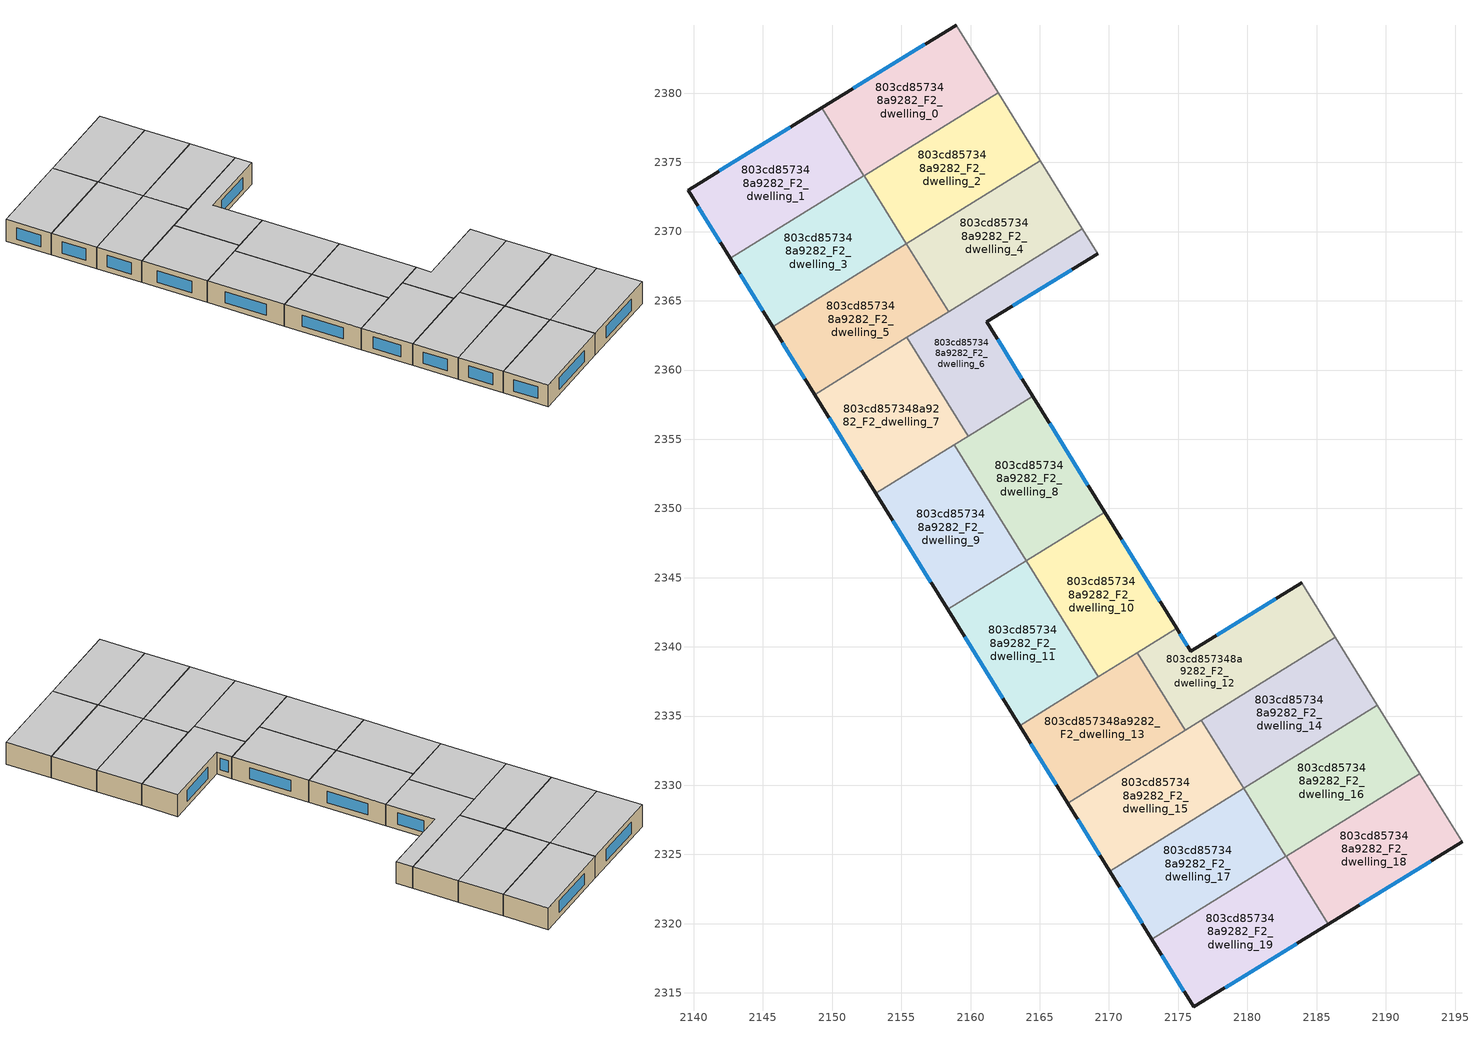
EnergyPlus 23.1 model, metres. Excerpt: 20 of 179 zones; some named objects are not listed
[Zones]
803cd857348a9282_F2_dwelling_0
 floor to 803cd857348a9282_F1_dwelling_0 (EU_floor_Construction): 2158.96,2384.92 2161.99,2380.03 2152.29,2374.03 2149.24,2378.95 z6
 wall outside (EU_wall_Construction): 2158.96,2384.92 2149.24,2378.95 z6:9
 wall adiabatic (EU_wall_Construction): 2161.99,2380.03 2158.96,2384.92 z6:9
 wall to 803cd857348a9282_F2_dwelling_1 (EU_wall_Construction): 2149.24,2378.95 2152.29,2374.03 z6:9
 wall to 803cd857348a9282_F2_dwelling_2 (EU_wall_Construction): 2152.32,2374.04 2161.99,2380.03 z6:9
 wall to 803cd857348a9282_F2_dwelling_3 (EU_wall_Construction): 2152.29,2374.03 2152.32,2374.04 z6:9
 window (EU_Window_Construction): 2156.68,2383.52 2151.53,2380.35 z6.7:8.3
 ceiling to 803cd857348a9282_F3_dwelling_0 (EU_floor_Construction): 2161.99,2380.03 2158.96,2384.92 2149.24,2378.95 2152.29,2374.03 z9
803cd857348a9282_F2_dwelling_1
 floor to 803cd857348a9282_F1_dwelling_1 (EU_floor_Construction): 2149.24,2378.95 2152.29,2374.03 2142.65,2368.06 2139.59,2373 z6
 wall outside (EU_wall_Construction): 2149.24,2378.95 2139.59,2373 2142.65,2368.06 z6:9
 wall to 803cd857348a9282_F2_dwelling_3 (EU_wall_Construction): 2142.65,2368.06 2152.29,2374.03 z6:9
 window (EU_Window_Construction): 2146.98,2377.55 2141.85,2374.4 / 2140.31,2371.84 2141.93,2369.22 z6.7:8.3
 ceiling to 803cd857348a9282_F3_dwelling_1 (EU_floor_Construction): 2152.29,2374.03 2149.24,2378.95 2139.59,2373 2142.65,2368.06 z9
803cd857348a9282_F2_dwelling_10
 floor to 803cd857348a9282_F1_dwelling_10 (EU_floor_Construction): 2169.69,2349.72 2174.88,2341.34 2169.21,2337.83 2164.02,2346.21 z6
 wall outside (EU_wall_Construction): 2174.88,2341.34 2169.69,2349.72 z6:9
 wall to 803cd857348a9282_F2_dwelling_11 (EU_wall_Construction): 2164.02,2346.21 2169.21,2337.83 z6:9
 wall to 803cd857348a9282_F2_dwelling_12 (EU_wall_Construction): 2172.03,2339.57 2174.88,2341.34 z6:9
 wall to 803cd857348a9282_F2_dwelling_8 (EU_wall_Construction): 2169.69,2349.72 2164.02,2346.21 z6:9
 wall to 803cd857348a9282_F2_dwelling_13 (EU_wall_Construction): 2169.21,2337.83 2172.03,2339.57 z6:9
 window (EU_Window_Construction): 2173.66,2343.31 2170.91,2347.75 z6.7:8.3
 ceiling to 803cd857348a9282_F3_dwelling_10 (EU_floor_Construction): 2174.88,2341.34 2169.69,2349.72 2164.02,2346.21 2169.21,2337.83 z9
803cd857348a9282_F2_dwelling_11
 floor to 803cd857348a9282_F1_dwelling_11 (EU_floor_Construction): 2164.02,2346.21 2169.21,2337.83 2163.54,2334.32 2158.35,2342.7 z6
 wall outside (EU_wall_Construction): 2158.35,2342.7 2163.54,2334.32 z6:9
 wall to 803cd857348a9282_F2_dwelling_9 (EU_wall_Construction): 2164.02,2346.21 2158.35,2342.7 z6:9
 wall to 803cd857348a9282_F2_dwelling_13 (EU_wall_Construction): 2163.54,2334.32 2169.21,2337.83 z6:9
 window (EU_Window_Construction): 2159.57,2340.73 2162.32,2336.28 z6.7:8.3
 ceiling to 803cd857348a9282_F3_dwelling_11 (EU_floor_Construction): 2169.21,2337.83 2164.02,2346.21 2158.35,2342.7 2163.54,2334.32 z9
803cd857348a9282_F2_dwelling_12
 floor to 803cd857348a9282_F1_dwelling_12 (EU_floor_Construction): 2183.92,2344.62 2186.35,2340.69 2175.5,2333.96 2172.03,2339.57 2174.88,2341.34 2175.9,2339.69 z6
 wall outside (EU_wall_Construction): 2183.92,2344.62 2175.9,2339.69 2174.88,2341.34 z6:9
 wall adiabatic (EU_wall_Construction): 2186.35,2340.69 2183.92,2344.62 z6:9
 wall to 803cd857348a9282_F2_dwelling_13 (EU_wall_Construction): 2172.03,2339.57 2175.5,2333.96 z6:9
 wall to 803cd857348a9282_F2_dwelling_14 (EU_wall_Construction): 2176.68,2334.7 2186.35,2340.69 z6:9
 wall to 803cd857348a9282_F2_dwelling_15 (EU_wall_Construction): 2175.5,2333.96 2176.68,2334.7 z6:9
 window (EU_Window_Construction): 2182.03,2343.46 2177.78,2340.85 / 2175.66,2340.08 2175.12,2340.95 z6.7:8.3
 ceiling to 803cd857348a9282_F3_dwelling_12 (EU_floor_Construction): 2186.35,2340.69 2183.92,2344.62 2175.9,2339.69 2174.88,2341.34 2172.03,2339.57 2175.5,2333.96 z9
803cd857348a9282_F2_dwelling_13
 floor to 803cd857348a9282_F1_dwelling_13 (EU_floor_Construction): 2172.03,2339.57 2175.5,2333.96 2167.01,2328.71 2163.54,2334.32 z6
 wall outside (EU_wall_Construction): 2163.54,2334.32 2167.01,2328.71 z6:9
 wall to 803cd857348a9282_F2_dwelling_15 (EU_wall_Construction): 2167.01,2328.71 2175.5,2333.96 z6:9
 window (EU_Window_Construction): 2164.36,2333 2166.2,2330.03 z6.7:8.3
 ceiling to 803cd857348a9282_F3_dwelling_13 (EU_floor_Construction): 2175.5,2333.96 2172.03,2339.57 2163.54,2334.32 2167.01,2328.71 z9
803cd857348a9282_F2_dwelling_14
 floor to 803cd857348a9282_F1_dwelling_14 (EU_floor_Construction): 2186.35,2340.69 2189.4,2335.77 2179.73,2329.78 2176.68,2334.7 z6
 wall to 803cd857348a9282_F2_dwelling_15 (EU_wall_Construction): 2176.68,2334.7 2179.73,2329.78 z6:9
 wall adiabatic (EU_wall_Construction): 2189.4,2335.77 2186.35,2340.69 z6:9
 wall to 803cd857348a9282_F2_dwelling_16 (EU_wall_Construction): 2179.73,2329.78 2189.4,2335.77 z6:9
 ceiling to 803cd857348a9282_F3_dwelling_14 (EU_floor_Construction): 2189.4,2335.77 2186.35,2340.69 2176.68,2334.7 2179.73,2329.78 z9
803cd857348a9282_F2_dwelling_15
 floor to 803cd857348a9282_F1_dwelling_15 (EU_floor_Construction): 2176.68,2334.7 2179.73,2329.78 2170.06,2323.79 2167.01,2328.71 z6
 wall outside (EU_wall_Construction): 2167.01,2328.71 2170.06,2323.79 z6:9
 wall to 803cd857348a9282_F2_dwelling_17 (EU_wall_Construction): 2170.06,2323.79 2179.73,2329.78 z6:9
 window (EU_Window_Construction): 2167.73,2327.56 2169.34,2324.95 z6.7:8.3
 ceiling to 803cd857348a9282_F3_dwelling_15 (EU_floor_Construction): 2179.73,2329.78 2176.68,2334.7 2167.01,2328.71 2170.06,2323.79 z9
803cd857348a9282_F2_dwelling_16
 floor to 803cd857348a9282_F1_dwelling_16 (EU_floor_Construction): 2189.4,2335.77 2192.44,2330.85 2182.77,2324.86 2179.72,2329.78 z6
 wall to 803cd857348a9282_F2_dwelling_17 (EU_wall_Construction): 2179.72,2329.78 2182.77,2324.86 z6:9
 wall adiabatic (EU_wall_Construction): 2192.44,2330.85 2189.4,2335.77 z6:9
 wall to 803cd857348a9282_F2_dwelling_18 (EU_wall_Construction): 2182.8,2324.88 2192.44,2330.85 z6:9
 wall to 803cd857348a9282_F2_dwelling_19 (EU_wall_Construction): 2182.77,2324.86 2182.8,2324.88 z6:9
 ceiling to 803cd857348a9282_F3_dwelling_16 (EU_floor_Construction): 2192.44,2330.85 2189.4,2335.77 2179.72,2329.78 2182.77,2324.86 z9
803cd857348a9282_F2_dwelling_17
 floor to 803cd857348a9282_F1_dwelling_17 (EU_floor_Construction): 2179.72,2329.78 2182.77,2324.86 2173.1,2318.88 2170.06,2323.79 z6
 wall outside (EU_wall_Construction): 2170.06,2323.79 2173.1,2318.88 z6:9
 wall to 803cd857348a9282_F2_dwelling_19 (EU_wall_Construction): 2173.1,2318.88 2182.77,2324.86 z6:9
 window (EU_Window_Construction): 2170.77,2322.64 2172.39,2320.03 z6.7:8.3
 ceiling to 803cd857348a9282_F3_dwelling_17 (EU_floor_Construction): 2182.77,2324.86 2179.72,2329.78 2170.06,2323.79 2173.1,2318.88 z9
803cd857348a9282_F2_dwelling_18
 floor to 803cd857348a9282_F1_dwelling_18 (EU_floor_Construction): 2192.44,2330.85 2195.5,2325.91 2185.84,2319.96 2182.8,2324.88 z6
 wall outside (EU_wall_Construction): 2185.84,2319.96 2195.5,2325.91 z6:9
 wall to 803cd857348a9282_F2_dwelling_19 (EU_wall_Construction): 2182.8,2324.88 2185.84,2319.96 z6:9
 wall adiabatic (EU_wall_Construction): 2195.5,2325.91 2192.44,2330.85 z6:9
 window (EU_Window_Construction): 2188.11,2321.36 2193.23,2324.51 z6.7:8.3
 ceiling to 803cd857348a9282_F3_dwelling_18 (EU_floor_Construction): 2195.5,2325.91 2192.44,2330.85 2182.8,2324.88 2185.84,2319.96 z9
803cd857348a9282_F2_dwelling_19
 floor to 803cd857348a9282_F1_dwelling_19 (EU_floor_Construction): 2182.8,2324.88 2185.84,2319.96 2176.13,2313.99 2173.1,2318.88 z6
 wall outside (EU_wall_Construction): 2173.1,2318.88 2176.13,2313.99 2185.84,2319.96 z6:9
 window (EU_Window_Construction): 2178.41,2315.39 2183.56,2318.56 / 2173.81,2317.73 2175.42,2315.13 z6.7:8.3
 ceiling to 803cd857348a9282_F3_dwelling_19 (EU_floor_Construction): 2185.84,2319.96 2182.8,2324.88 2173.1,2318.88 2176.13,2313.99 z9
803cd857348a9282_F2_dwelling_2
 floor to 803cd857348a9282_F1_dwelling_2 (EU_floor_Construction): 2161.99,2380.03 2165.03,2375.11 2155.36,2369.13 2152.32,2374.04 z6
 wall adiabatic (EU_wall_Construction): 2165.03,2375.11 2161.99,2380.03 z6:9
 wall to 803cd857348a9282_F2_dwelling_4 (EU_wall_Construction): 2155.36,2369.13 2165.03,2375.11 z6:9
 wall to 803cd857348a9282_F2_dwelling_3 (EU_wall_Construction): 2152.32,2374.04 2155.36,2369.13 z6:9
 ceiling to 803cd857348a9282_F3_dwelling_2 (EU_floor_Construction): 2165.03,2375.11 2161.99,2380.03 2152.32,2374.04 2155.36,2369.13 z9
803cd857348a9282_F2_dwelling_3
 floor to 803cd857348a9282_F1_dwelling_3 (EU_floor_Construction): 2152.32,2374.04 2155.36,2369.13 2145.69,2363.14 2142.65,2368.06 z6
 wall outside (EU_wall_Construction): 2142.65,2368.06 2145.69,2363.14 z6:9
 wall to 803cd857348a9282_F2_dwelling_5 (EU_wall_Construction): 2145.69,2363.14 2155.36,2369.13 z6:9
 window (EU_Window_Construction): 2143.36,2366.9 2144.98,2364.29 z6.7:8.3
 ceiling to 803cd857348a9282_F3_dwelling_3 (EU_floor_Construction): 2155.36,2369.13 2152.32,2374.04 2142.65,2368.06 2145.69,2363.14 z9
803cd857348a9282_F2_dwelling_4
 floor to 803cd857348a9282_F1_dwelling_4 (EU_floor_Construction): 2165.03,2375.11 2168.08,2370.2 2158.41,2364.21 2155.36,2369.13 z6
 wall adiabatic (EU_wall_Construction): 2168.08,2370.2 2165.03,2375.11 z6:9
 wall to 803cd857348a9282_F2_dwelling_5 (EU_wall_Construction): 2155.36,2369.13 2158.41,2364.21 z6:9
 wall to 803cd857348a9282_F2_dwelling_6 (EU_wall_Construction): 2158.41,2364.21 2168.08,2370.2 z6:9
 ceiling to 803cd857348a9282_F3_dwelling_4 (EU_floor_Construction): 2168.08,2370.2 2165.03,2375.11 2155.36,2369.13 2158.41,2364.21 z9
803cd857348a9282_F2_dwelling_5
 floor to 803cd857348a9282_F1_dwelling_5 (EU_floor_Construction): 2155.36,2369.13 2158.41,2364.21 2148.74,2358.22 2145.69,2363.14 z6
 wall outside (EU_wall_Construction): 2145.69,2363.14 2148.74,2358.22 z6:9
 wall to 803cd857348a9282_F2_dwelling_7 (EU_wall_Construction): 2148.74,2358.22 2155.41,2362.35 z6:9
 wall to 803cd857348a9282_F2_dwelling_6 (EU_wall_Construction): 2155.41,2362.35 2158.41,2364.21 z6:9
 window (EU_Window_Construction): 2146.41,2361.99 2148.02,2359.38 z6.7:8.3
 ceiling to 803cd857348a9282_F3_dwelling_5 (EU_floor_Construction): 2158.41,2364.21 2155.36,2369.13 2145.69,2363.14 2148.74,2358.22 z9
803cd857348a9282_F2_dwelling_6
 floor to 803cd857348a9282_F1_dwelling_6 (EU_floor_Construction): 2168.08,2370.2 2169.19,2368.4 2161.17,2363.47 2164.49,2358.11 2159.82,2355.22 2155.41,2362.35 z6
 wall outside (EU_wall_Construction): 2164.49,2358.11 2161.17,2363.47 2169.19,2368.4 z6:9
 wall to 803cd857348a9282_F2_dwelling_7 (EU_wall_Construction): 2155.41,2362.35 2159.82,2355.22 z6:9
 wall adiabatic (EU_wall_Construction): 2169.19,2368.4 2168.08,2370.2 z6:9
 wall to 803cd857348a9282_F2_dwelling_8 (EU_wall_Construction): 2159.82,2355.22 2164.49,2358.11 z6:9
 window (EU_Window_Construction): 2163.05,2364.63 2167.31,2367.24 / 2163.71,2359.37 2161.95,2362.21 z6.7:8.3
 ceiling to 803cd857348a9282_F3_dwelling_6 (EU_floor_Construction): 2164.49,2358.11 2161.17,2363.47 2169.19,2368.4 2168.08,2370.2 2155.41,2362.35 2159.82,2355.22 z9
803cd857348a9282_F2_dwelling_7
 floor to 803cd857348a9282_F1_dwelling_7 (EU_floor_Construction): 2155.41,2362.35 2159.82,2355.22 2153.15,2351.09 2148.74,2358.22 z6
 wall outside (EU_wall_Construction): 2148.74,2358.22 2153.15,2351.09 z6:9
 wall to 803cd857348a9282_F2_dwelling_9 (EU_wall_Construction): 2153.15,2351.09 2158.82,2354.6 z6:9
 wall to 803cd857348a9282_F2_dwelling_8 (EU_wall_Construction): 2158.82,2354.6 2159.82,2355.22 z6:9
 window (EU_Window_Construction): 2149.77,2356.55 2152.12,2352.77 z6.7:8.3
 ceiling to 803cd857348a9282_F3_dwelling_7 (EU_floor_Construction): 2159.82,2355.22 2155.41,2362.35 2148.74,2358.22 2153.15,2351.09 z9
803cd857348a9282_F2_dwelling_8
 floor to 803cd857348a9282_F1_dwelling_8 (EU_floor_Construction): 2164.49,2358.11 2169.69,2349.72 2164.02,2346.21 2158.82,2354.6 z6
 wall outside (EU_wall_Construction): 2169.69,2349.72 2164.49,2358.11 z6:9
 wall to 803cd857348a9282_F2_dwelling_9 (EU_wall_Construction): 2158.82,2354.6 2164.02,2346.21 z6:9
 window (EU_Window_Construction): 2168.47,2351.69 2165.71,2356.14 z6.7:8.3
 ceiling to 803cd857348a9282_F3_dwelling_8 (EU_floor_Construction): 2169.69,2349.72 2164.49,2358.11 2158.82,2354.6 2164.02,2346.21 z9
803cd857348a9282_F2_dwelling_9
 floor to 803cd857348a9282_F1_dwelling_9 (EU_floor_Construction): 2158.82,2354.6 2164.02,2346.21 2158.35,2342.7 2153.15,2351.09 z6
 wall outside (EU_wall_Construction): 2153.15,2351.09 2158.35,2342.7 z6:9
 window (EU_Window_Construction): 2154.37,2349.12 2157.13,2344.67 z6.7:8.3
 ceiling to 803cd857348a9282_F3_dwelling_9 (EU_floor_Construction): 2164.02,2346.21 2158.82,2354.6 2153.15,2351.09 2158.35,2342.7 z9
[Building]
EU S2 Campaign: North Axis=0; Terrain=City; Solar Distribution=FullExterior
[Site:Location]
Budapest.Ferenc.Liszt.Intl.AP: Latitude=47.437; Longitude=19.256; Time Zone=1; Elevation=185
[SizingPeriod:WeatherFileDays]
AnnualSizingPeriod: Begin Month=1; Begin Day of Month=1; End Month=12; End Day of Month=31; Day of Week for Start Day=Monday; Use Weather File Daylight Saving Period=No; Use Weather File Rain and Snow Indicators=No
[MATERIAL]
EU_InternalMass_Material: Roughness=MediumRough; Thickness=0.1; Conductivity=1; Density=1800; Specific Heat=900; Thermal Absorptance=0.9; Solar Absorptance=0.7; Visible Absorptance=0.7
[MATERIAL:NOMASS] Roughness=MediumRough; Thermal Absorptance=0.9; Solar Absorptance=0.7; Visible Absorptance=0.7
Name | Thermal Resistance
EU_wall_NoMass | 0.832559
EU_floor_NoMass | 0.872794
[WINDOWMATERIAL:SIMPLEGLAZINGSYSTEM]
EU_Window_SimpleGlazing: UFactor=2.79869; Solar Heat Gain Coefficient=0.75; Visible Transmittance=0.75
[CONSTRUCTION]
EU_wall_Construction: EU_wall_NoMass
EU_floor_Construction: EU_floor_NoMass
EU_Window_Construction: EU_Window_SimpleGlazing
EU_InternalMass_Construction: EU_InternalMass_Material
[ZONE] Type=1; Multiplier=1; Ceiling Height=autocalculate; Floor Area=autocalculate; Part of Total Floor Area=Yes
Name | Volume
803cd857348a9282_F2_dwelling_0 | 197.353
803cd857348a9282_F2_dwelling_1 | 197.357
803cd857348a9282_F2_dwelling_10 | 197.372
803cd857348a9282_F2_dwelling_11 | 197.329
803cd857348a9282_F2_dwelling_12 | 197.355
803cd857348a9282_F2_dwelling_13 | 197.344
803cd857348a9282_F2_dwelling_14; 803cd857348a9282_F2_dwelling_2 | 197.336
803cd857348a9282_F2_dwelling_15 | 197.333
803cd857348a9282_F2_dwelling_16 | 197.364
803cd857348a9282_F2_dwelling_17; 803cd857348a9282_F2_dwelling_8 | 197.365
803cd857348a9282_F2_dwelling_18 | 197.339
803cd857348a9282_F2_dwelling_19; 803cd857348a9282_F2_dwelling_7 | 197.354
803cd857348a9282_F2_dwelling_3 | 197.318
803cd857348a9282_F2_dwelling_4; 803cd857348a9282_F2_dwelling_5 | 197.348
803cd857348a9282_F2_dwelling_6 | 197.342
803cd857348a9282_F2_dwelling_9 | 197.322
[INTERNALMASS] Construction=EU_InternalMass_Construction
Name | Zone or ZoneList | Surface Area
803cd857348a9282_F2_dwelling_0_EU_InternalMass | 803cd857348a9282_F2_dwelling_0 | 65.7836
803cd857348a9282_F2_dwelling_1_EU_InternalMass | 803cd857348a9282_F2_dwelling_1 | 65.7851
803cd857348a9282_F2_dwelling_2_EU_InternalMass | 803cd857348a9282_F2_dwelling_2 | 65.7787
803cd857348a9282_F2_dwelling_3_EU_InternalMass | 803cd857348a9282_F2_dwelling_3 | 65.7709
803cd857348a9282_F2_dwelling_4_EU_InternalMass | 803cd857348a9282_F2_dwelling_4 | 65.7838
803cd857348a9282_F2_dwelling_5_EU_InternalMass | 803cd857348a9282_F2_dwelling_5 | 65.7813
803cd857348a9282_F2_dwelling_6_EU_InternalMass | 803cd857348a9282_F2_dwelling_6 | 65.7794
803cd857348a9282_F2_dwelling_7_EU_InternalMass | 803cd857348a9282_F2_dwelling_7 | 65.7839
803cd857348a9282_F2_dwelling_8_EU_InternalMass | 803cd857348a9282_F2_dwelling_8 | 65.7864
803cd857348a9282_F2_dwelling_9_EU_InternalMass | 803cd857348a9282_F2_dwelling_9 | 65.7741
803cd857348a9282_F2_dwelling_10_EU_InternalMass | 803cd857348a9282_F2_dwelling_10 | 65.7834
803cd857348a9282_F2_dwelling_11_EU_InternalMass | 803cd857348a9282_F2_dwelling_11 | 65.7769
803cd857348a9282_F2_dwelling_12_EU_InternalMass | 803cd857348a9282_F2_dwelling_12 | 65.786
803cd857348a9282_F2_dwelling_13_EU_InternalMass | 803cd857348a9282_F2_dwelling_13 | 65.7796
803cd857348a9282_F2_dwelling_14_EU_InternalMass | 803cd857348a9282_F2_dwelling_14 | 65.7787
803cd857348a9282_F2_dwelling_15_EU_InternalMass | 803cd857348a9282_F2_dwelling_15 | 65.7773
803cd857348a9282_F2_dwelling_16_EU_InternalMass | 803cd857348a9282_F2_dwelling_16 | 65.7892
803cd857348a9282_F2_dwelling_17_EU_InternalMass | 803cd857348a9282_F2_dwelling_17 | 65.7868
803cd857348a9282_F2_dwelling_18_EU_InternalMass | 803cd857348a9282_F2_dwelling_18 | 65.7796
803cd857348a9282_F2_dwelling_19_EU_InternalMass | 803cd857348a9282_F2_dwelling_19 | 65.7836
[OTHEREQUIPMENT] Fuel Type=Electricity; Design Level Calculation Method=Watts/Area; Power per Zone Floor Area=1; Fraction Latent=0; Fraction Radiant=0; Fraction Lost=0; Carbon Dioxide Generation Rate=0; EndUse Subcategory=EU_Step8_InternalGains
Name | Zone or ZoneList or Space or SpaceList | Schedule
EU_Step8_InternalGain_803cd857348a9282_F2_dwelling_0_f000 | 803cd857348a9282_F2_dwelling_0 | EU_Step8_GainSchedule_803cd857348a9282_F2_dwelling_0_f000
EU_Step8_InternalGain_803cd857348a9282_F2_dwelling_1_f000 | 803cd857348a9282_F2_dwelling_1 | EU_Step8_GainSchedule_803cd857348a9282_F2_dwelling_1_f000
EU_Step8_InternalGain_803cd857348a9282_F2_dwelling_2_f000 | 803cd857348a9282_F2_dwelling_2 | EU_Step8_GainSchedule_803cd857348a9282_F2_dwelling_2_f000
EU_Step8_InternalGain_803cd857348a9282_F2_dwelling_3_f000 | 803cd857348a9282_F2_dwelling_3 | EU_Step8_GainSchedule_803cd857348a9282_F2_dwelling_3_f000
EU_Step8_InternalGain_803cd857348a9282_F2_dwelling_4_f000 | 803cd857348a9282_F2_dwelling_4 | EU_Step8_GainSchedule_803cd857348a9282_F2_dwelling_4_f000
EU_Step8_InternalGain_803cd857348a9282_F2_dwelling_5_f000 | 803cd857348a9282_F2_dwelling_5 | EU_Step8_GainSchedule_803cd857348a9282_F2_dwelling_5_f000
EU_Step8_InternalGain_803cd857348a9282_F2_dwelling_6_f000 | 803cd857348a9282_F2_dwelling_6 | EU_Step8_GainSchedule_803cd857348a9282_F2_dwelling_6_f000
EU_Step8_InternalGain_803cd857348a9282_F2_dwelling_7_f000 | 803cd857348a9282_F2_dwelling_7 | EU_Step8_GainSchedule_803cd857348a9282_F2_dwelling_7_f000
EU_Step8_InternalGain_803cd857348a9282_F2_dwelling_8_f000 | 803cd857348a9282_F2_dwelling_8 | EU_Step8_GainSchedule_803cd857348a9282_F2_dwelling_8_f000
EU_Step8_InternalGain_803cd857348a9282_F2_dwelling_9_f000 | 803cd857348a9282_F2_dwelling_9 | EU_Step8_GainSchedule_803cd857348a9282_F2_dwelling_9_f000
EU_Step8_InternalGain_803cd857348a9282_F2_dwelling_10_f000 | 803cd857348a9282_F2_dwelling_10 | EU_Step8_GainSchedule_803cd857348a9282_F2_dwelling_10_f000
EU_Step8_InternalGain_803cd857348a9282_F2_dwelling_11_f000 | 803cd857348a9282_F2_dwelling_11 | EU_Step8_GainSchedule_803cd857348a9282_F2_dwelling_11_f000
EU_Step8_InternalGain_803cd857348a9282_F2_dwelling_12_f000 | 803cd857348a9282_F2_dwelling_12 | EU_Step8_GainSchedule_803cd857348a9282_F2_dwelling_12_f000
EU_Step8_InternalGain_803cd857348a9282_F2_dwelling_13_f000 | 803cd857348a9282_F2_dwelling_13 | EU_Step8_GainSchedule_803cd857348a9282_F2_dwelling_13_f000
EU_Step8_InternalGain_803cd857348a9282_F2_dwelling_14_f000 | 803cd857348a9282_F2_dwelling_14 | EU_Step8_GainSchedule_803cd857348a9282_F2_dwelling_14_f000
EU_Step8_InternalGain_803cd857348a9282_F2_dwelling_15_f000 | 803cd857348a9282_F2_dwelling_15 | EU_Step8_GainSchedule_803cd857348a9282_F2_dwelling_15_f000
EU_Step8_InternalGain_803cd857348a9282_F2_dwelling_16_f000 | 803cd857348a9282_F2_dwelling_16 | EU_Step8_GainSchedule_803cd857348a9282_F2_dwelling_16_f000
EU_Step8_InternalGain_803cd857348a9282_F2_dwelling_17_f000 | 803cd857348a9282_F2_dwelling_17 | EU_Step8_GainSchedule_803cd857348a9282_F2_dwelling_17_f000
EU_Step8_InternalGain_803cd857348a9282_F2_dwelling_18_f000 | 803cd857348a9282_F2_dwelling_18 | EU_Step8_GainSchedule_803cd857348a9282_F2_dwelling_18_f000
EU_Step8_InternalGain_803cd857348a9282_F2_dwelling_19_f000 | 803cd857348a9282_F2_dwelling_19 | EU_Step8_GainSchedule_803cd857348a9282_F2_dwelling_19_f000
[ZONEVENTILATION:DESIGNFLOWRATE] Schedule=EU_AlwaysOn; Design Flow Rate Calculation Method=AirChanges/Hour; Air Changes per Hour=0.475469; Ventilation Type=Natural; Fan Pressure Rise=0; Fan Total Efficiency=1; Constant Term Coefficient=1; Temperature Term Coefficient=0; Velocity Term Coefficient=0; Velocity Squared Term Coefficient=0; Minimum Indoor Temperature=-100; Maximum Indoor Temperature=100; Delta Temperature=-100; Minimum Outdoor Temperature=-100; Maximum Outdoor Temperature=100; Maximum Wind Speed=40
Name | Zone or ZoneList or Space or SpaceList
EU_ConstantAir_803cd857348a9282_F2_dwelling_0 | 803cd857348a9282_F2_dwelling_0
EU_ConstantAir_803cd857348a9282_F2_dwelling_1 | 803cd857348a9282_F2_dwelling_1
EU_ConstantAir_803cd857348a9282_F2_dwelling_2 | 803cd857348a9282_F2_dwelling_2
EU_ConstantAir_803cd857348a9282_F2_dwelling_3 | 803cd857348a9282_F2_dwelling_3
EU_ConstantAir_803cd857348a9282_F2_dwelling_4 | 803cd857348a9282_F2_dwelling_4
EU_ConstantAir_803cd857348a9282_F2_dwelling_5 | 803cd857348a9282_F2_dwelling_5
EU_ConstantAir_803cd857348a9282_F2_dwelling_6 | 803cd857348a9282_F2_dwelling_6
EU_ConstantAir_803cd857348a9282_F2_dwelling_7 | 803cd857348a9282_F2_dwelling_7
EU_ConstantAir_803cd857348a9282_F2_dwelling_8 | 803cd857348a9282_F2_dwelling_8
EU_ConstantAir_803cd857348a9282_F2_dwelling_9 | 803cd857348a9282_F2_dwelling_9
EU_ConstantAir_803cd857348a9282_F2_dwelling_10 | 803cd857348a9282_F2_dwelling_10
EU_ConstantAir_803cd857348a9282_F2_dwelling_11 | 803cd857348a9282_F2_dwelling_11
EU_ConstantAir_803cd857348a9282_F2_dwelling_12 | 803cd857348a9282_F2_dwelling_12
EU_ConstantAir_803cd857348a9282_F2_dwelling_13 | 803cd857348a9282_F2_dwelling_13
EU_ConstantAir_803cd857348a9282_F2_dwelling_14 | 803cd857348a9282_F2_dwelling_14
EU_ConstantAir_803cd857348a9282_F2_dwelling_15 | 803cd857348a9282_F2_dwelling_15
EU_ConstantAir_803cd857348a9282_F2_dwelling_16 | 803cd857348a9282_F2_dwelling_16
EU_ConstantAir_803cd857348a9282_F2_dwelling_17 | 803cd857348a9282_F2_dwelling_17
EU_ConstantAir_803cd857348a9282_F2_dwelling_18 | 803cd857348a9282_F2_dwelling_18
EU_ConstantAir_803cd857348a9282_F2_dwelling_19 | 803cd857348a9282_F2_dwelling_19
[HVACTEMPLATE:ZONE:IDEALLOADSAIRSYSTEM] System Availability Schedule=EU_AlwaysOn; Maximum Heating Supply Air Temperature=50; Minimum Cooling Supply Air Temperature=13; Maximum Heating Supply Air Humidity Ratio=0.0156; Minimum Cooling Supply Air Humidity Ratio=0.0077; Heating Limit=NoLimit; Cooling Limit=NoLimit; Heating Availability Schedule=EU_AlwaysOn; Cooling Availability Schedule=EU_CoolingOff; Dehumidification Control Type=ConstantSensibleHeatRatio; Cooling Sensible Heat Ratio=0.7; Dehumidification Setpoint=60; Humidification Control Type=None; Humidification Setpoint=30; Outdoor Air Method=None; Outdoor Air Flow Rate per Person=0.00944; Outdoor Air Flow Rate per Zone Floor Area=0; Outdoor Air Flow Rate per Zone=0; Demand Controlled Ventilation Type=None; Outdoor Air Economizer Type=NoEconomizer; Heat Recovery Type=None; Sensible Heat Recovery Effectiveness=0.7; Latent Heat Recovery Effectiveness=0.65
Name | Template Thermostat
803cd857348a9282_F2_dwelling_0 | EU_HeatOnly_803cd857348a9282_F2_dwelling_0
803cd857348a9282_F2_dwelling_1 | EU_HeatOnly_803cd857348a9282_F2_dwelling_1
803cd857348a9282_F2_dwelling_2 | EU_HeatOnly_803cd857348a9282_F2_dwelling_2
803cd857348a9282_F2_dwelling_3 | EU_HeatOnly_803cd857348a9282_F2_dwelling_3
803cd857348a9282_F2_dwelling_4 | EU_HeatOnly_803cd857348a9282_F2_dwelling_4
803cd857348a9282_F2_dwelling_5 | EU_HeatOnly_803cd857348a9282_F2_dwelling_5
803cd857348a9282_F2_dwelling_6 | EU_HeatOnly_803cd857348a9282_F2_dwelling_6
803cd857348a9282_F2_dwelling_7 | EU_HeatOnly_803cd857348a9282_F2_dwelling_7
803cd857348a9282_F2_dwelling_8 | EU_HeatOnly_803cd857348a9282_F2_dwelling_8
803cd857348a9282_F2_dwelling_9 | EU_HeatOnly_803cd857348a9282_F2_dwelling_9
803cd857348a9282_F2_dwelling_10 | EU_HeatOnly_803cd857348a9282_F2_dwelling_10
803cd857348a9282_F2_dwelling_11 | EU_HeatOnly_803cd857348a9282_F2_dwelling_11
803cd857348a9282_F2_dwelling_12 | EU_HeatOnly_803cd857348a9282_F2_dwelling_12
803cd857348a9282_F2_dwelling_13 | EU_HeatOnly_803cd857348a9282_F2_dwelling_13
803cd857348a9282_F2_dwelling_14 | EU_HeatOnly_803cd857348a9282_F2_dwelling_14
803cd857348a9282_F2_dwelling_15 | EU_HeatOnly_803cd857348a9282_F2_dwelling_15
803cd857348a9282_F2_dwelling_16 | EU_HeatOnly_803cd857348a9282_F2_dwelling_16
803cd857348a9282_F2_dwelling_17 | EU_HeatOnly_803cd857348a9282_F2_dwelling_17
803cd857348a9282_F2_dwelling_18 | EU_HeatOnly_803cd857348a9282_F2_dwelling_18
803cd857348a9282_F2_dwelling_19 | EU_HeatOnly_803cd857348a9282_F2_dwelling_19
[SIZING:ZONE] Zone Cooling Design Supply Air Temperature Input Method=SupplyAirTemperature; Zone Cooling Design Supply Air Temperature=13; Zone Heating Design Supply Air Temperature Input Method=SupplyAirTemperature; Zone Heating Design Supply Air Temperature=50; Zone Cooling Design Supply Air Humidity Ratio=0.008; Zone Heating Design Supply Air Humidity Ratio=0.008; Cooling Design Air Flow Method=DesignDay; Cooling Design Air Flow Rate=0; Cooling Minimum Air Flow per Zone Floor Area=0.000762; Cooling Minimum Air Flow=0; Cooling Minimum Air Flow Fraction=0.2; Heating Design Air Flow Method=DesignDay; Heating Design Air Flow Rate=0; Heating Maximum Air Flow per Zone Floor Area=0.002032; Heating Maximum Air Flow=0.141576; Heating Maximum Air Flow Fraction=0.3; Account for Dedicated Outdoor Air System=No; Dedicated Outdoor Air System Control Strategy=NeutralSupplyAir; Dedicated Outdoor Air Low Setpoint Temperature for Design=autosize; Dedicated Outdoor Air High Setpoint Temperature for Design=autosize; Zone Load Sizing Method=Sensible Load Only No Latent Load; Zone Latent Cooling Design Supply Air Humidity Ratio Input Method=HumidityRatioDifference; Zone Cooling Design Supply Air Humidity Ratio Difference=0.005; Zone Latent Heating Design Supply Air Humidity Ratio Input Method=HumidityRatioDifference; Zone Humidification Design Supply Air Humidity Ratio Difference=0.005
803cd857348a9282_F2_dwelling_0; 803cd857348a9282_F2_dwelling_1; 803cd857348a9282_F2_dwelling_2; 803cd857348a9282_F2_dwelling_3; 803cd857348a9282_F2_dwelling_4; 803cd857348a9282_F2_dwelling_5; 803cd857348a9282_F2_dwelling_6; 803cd857348a9282_F2_dwelling_7; 803cd857348a9282_F2_dwelling_8; 803cd857348a9282_F2_dwelling_9; 803cd857348a9282_F2_dwelling_10; 803cd857348a9282_F2_dwelling_11; 803cd857348a9282_F2_dwelling_12; 803cd857348a9282_F2_dwelling_13; 803cd857348a9282_F2_dwelling_14; 803cd857348a9282_F2_dwelling_15; 803cd857348a9282_F2_dwelling_16; 803cd857348a9282_F2_dwelling_17; 803cd857348a9282_F2_dwelling_18; 803cd857348a9282_F2_dwelling_19
[SCHEDULE:CONSTANT]
Name | Hourly Value
EU_AlwaysOn | 1
EU_CoolingOff | 0
[SCHEDULE:FILE] Column Number=1; Rows to Skip at Top=0; Number of Hours of Data=8760; Column Separator=Comma; Interpolate to Timestep=No; Minutes per Item=60; Adjust Schedule for Daylight Savings=Yes
Name | File
EU_Step8_GainSchedule_803cd857348a9282_F2_dwelling_0_f000 | ../../schedules/803cd857348a9282/803cd857348a9282_F2_dwelling_0_f000_gain.csv
EU_Step8_GainSchedule_803cd857348a9282_F2_dwelling_1_f000 | ../../schedules/803cd857348a9282/803cd857348a9282_F2_dwelling_1_f000_gain.csv
EU_Step8_GainSchedule_803cd857348a9282_F2_dwelling_2_f000 | ../../schedules/803cd857348a9282/803cd857348a9282_F2_dwelling_2_f000_gain.csv
EU_Step8_GainSchedule_803cd857348a9282_F2_dwelling_3_f000 | ../../schedules/803cd857348a9282/803cd857348a9282_F2_dwelling_3_f000_gain.csv
EU_Step8_GainSchedule_803cd857348a9282_F2_dwelling_4_f000 | ../../schedules/803cd857348a9282/803cd857348a9282_F2_dwelling_4_f000_gain.csv
EU_Step8_GainSchedule_803cd857348a9282_F2_dwelling_5_f000 | ../../schedules/803cd857348a9282/803cd857348a9282_F2_dwelling_5_f000_gain.csv
EU_Step8_GainSchedule_803cd857348a9282_F2_dwelling_6_f000 | ../../schedules/803cd857348a9282/803cd857348a9282_F2_dwelling_6_f000_gain.csv
EU_Step8_GainSchedule_803cd857348a9282_F2_dwelling_7_f000 | ../../schedules/803cd857348a9282/803cd857348a9282_F2_dwelling_7_f000_gain.csv
EU_Step8_GainSchedule_803cd857348a9282_F2_dwelling_8_f000 | ../../schedules/803cd857348a9282/803cd857348a9282_F2_dwelling_8_f000_gain.csv
EU_Step8_GainSchedule_803cd857348a9282_F2_dwelling_9_f000 | ../../schedules/803cd857348a9282/803cd857348a9282_F2_dwelling_9_f000_gain.csv
EU_Step8_GainSchedule_803cd857348a9282_F2_dwelling_10_f000 | ../../schedules/803cd857348a9282/803cd857348a9282_F2_dwelling_10_f000_gain.csv
EU_Step8_GainSchedule_803cd857348a9282_F2_dwelling_11_f000 | ../../schedules/803cd857348a9282/803cd857348a9282_F2_dwelling_11_f000_gain.csv
EU_Step8_GainSchedule_803cd857348a9282_F2_dwelling_12_f000 | ../../schedules/803cd857348a9282/803cd857348a9282_F2_dwelling_12_f000_gain.csv
EU_Step8_GainSchedule_803cd857348a9282_F2_dwelling_13_f000 | ../../schedules/803cd857348a9282/803cd857348a9282_F2_dwelling_13_f000_gain.csv
EU_Step8_GainSchedule_803cd857348a9282_F2_dwelling_14_f000 | ../../schedules/803cd857348a9282/803cd857348a9282_F2_dwelling_14_f000_gain.csv
EU_Step8_GainSchedule_803cd857348a9282_F2_dwelling_15_f000 | ../../schedules/803cd857348a9282/803cd857348a9282_F2_dwelling_15_f000_gain.csv
EU_Step8_GainSchedule_803cd857348a9282_F2_dwelling_16_f000 | ../../schedules/803cd857348a9282/803cd857348a9282_F2_dwelling_16_f000_gain.csv
EU_Step8_GainSchedule_803cd857348a9282_F2_dwelling_17_f000 | ../../schedules/803cd857348a9282/803cd857348a9282_F2_dwelling_17_f000_gain.csv
EU_Step8_GainSchedule_803cd857348a9282_F2_dwelling_18_f000 | ../../schedules/803cd857348a9282/803cd857348a9282_F2_dwelling_18_f000_gain.csv
EU_Step8_GainSchedule_803cd857348a9282_F2_dwelling_19_f000 | ../../schedules/803cd857348a9282/803cd857348a9282_F2_dwelling_19_f000_gain.csv
